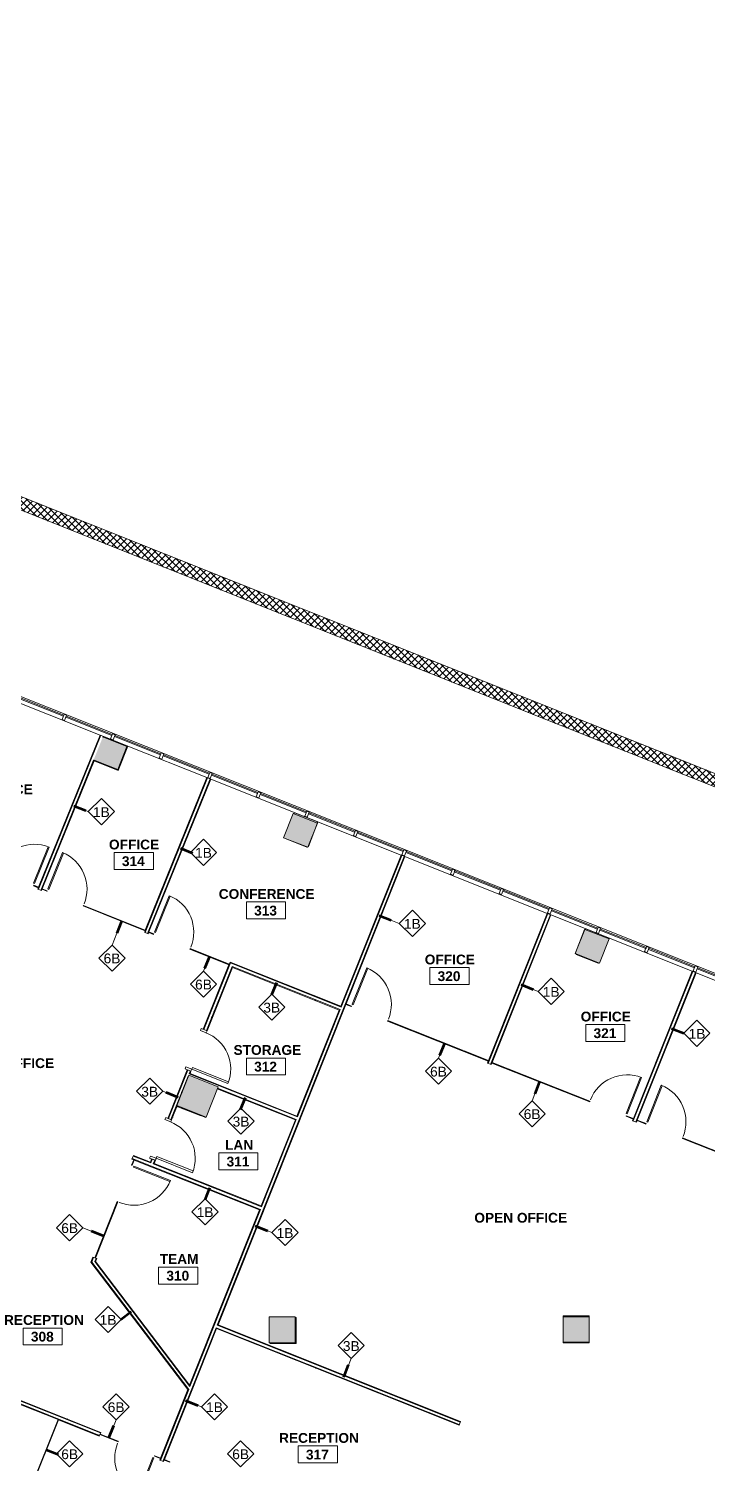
# Model space of a CAD drawing. Header units: inches. Extents: x -13 to 4331, y -638 to 2885.
# Drawn here: x 2963 to 3586, y 1564 to 2881 of the extents above; entities that cross this region are included whole.
import ezdxf

# ---------------------------------------------------------------- set-up
doc = ezdxf.new("R2010")
doc.units = ezdxf.units.IN
doc.header["$MEASUREMENT"] = 0
for name, color, linetype, lineweight in [('A-AREA-IDEN', 2, 'Continuous', 9), ('A-COLS', 52, 'Continuous', 13), ('A-DOOR', 31, 'Continuous', 13), ('A-DOOR-FRAM', 31, 'Continuous', 20), ('A-GLAZ-CURT', 52, 'Continuous', 9), ('A-GLAZ-CWMG', 51, 'Continuous', 9), ('A-WALL', 113, 'Continuous', 9), ('A-WALL-IDEN', 211, 'Continuous', 9), ('A-WALL-PATT', 111, 'Continuous', 13), ('A-WALL-PRHT', 7, 'Continuous', 9), ('Chevy Chase Pavilion_3rd Floor Base_dwg', 8, 'Continuous', 9), ('I-WALL', 2, 'Continuous', 13), ('NIC', 7, 'Continuous', 9), ('S-COLS', 52, 'Continuous', 13)]:
    doc.layers.add(name, color=color, linetype=linetype, lineweight=lineweight)
doc.styles.add('Swis721 Lt BT', font='swissl.ttf', dxfattribs={"height": 9})
doc.styles.add('Swis721 Lt BT_B', font='', dxfattribs={"height": 9})
doc.styles.get('Swis721 Lt BT_B').set_extended_font_data('Swis721 Lt BT', bold=True)
pattern_1 = [(0, (0, 0), (30.72, 7.68), [1.267, -21.773, 1.267, -21.773, -122.88]), (0, (0, 0), (30.72, 7.68), [-46.08, 1.267, -44.813, 1.267, -21.773, -53.76]), (0, (0, 0), (30.72, 7.68), [-115.2, 1.267, -14.093, 1.267, -37.133]), (120, (11.52, 3.84), (-22.011075, 22.7643), [1.267, -21.773, 1.267, -21.773, -122.88]), (120, (11.52, 3.84), (-22.011075, 22.7643), [-46.08, 1.267, -44.813, 1.267, -21.773, -53.76]), (120, (11.52, 3.84), (-22.011075, 22.7643), [-115.2, 1.267, -14.093, 1.267, -37.133]), (240, (15.36, 19.2), (-8.708925, -30.4443), [1.267, -21.773, 1.267, -21.773, -122.88]), (240, (15.36, 19.2), (-8.708925, -30.4443), [-46.08, 1.267, -44.813, 1.267, -21.773, -53.76]), (240, (15.36, 19.2), (-8.708925, -30.4443), [-115.2, 1.267, -14.093, 1.267, -37.133])]

# ---------------------------------------------------------------- blocks, each defined once
blk = doc.blocks.new('System Panel - Glazed-5082656-FIRST FLOOR CONSTRUCTION')
at = {"layer": 'A-GLAZ-CURT', "lineweight": 13}
for p, q in [((22.75, 1.75), (-22.75, 1.75)), ((-22.75, 1.75), (-22.75, 0.75)), ((-22.75, 0.75), (22.75, 0.75)), ((22.75, 0.75), (22.75, 1.75))]:
    blk.add_line(p, q, dxfattribs=at)
blk = doc.blocks.new('Rectangular Mullion - 2_5_ x 5_ rectangular-5082659-FIRST FLOOR CONSTRUCTION')
at = {"layer": 'A-GLAZ-CWMG', "lineweight": 20}
for p, q in [((-1.25, 2.5), (1.25, 2.5)), ((-1.25, -2.5), (-1.25, 2.5)), ((1.25, 2.5), (1.25, -2.5)), ((1.25, -2.5), (-1.25, -2.5))]:
    blk.add_line(p, q, dxfattribs=at)
blk = doc.blocks.new('Concrete-Rectangular-Column - 30 x 29-5082803-FIRST FLOOR CONSTRUCTION')
at = {"layer": 'S-COLS', "lineweight": 9}
blk.add_hatch(color=7, dxfattribs=at).paths.add_polyline_path([(-15, -14.5), (15, -14.5), (15, 14.5), (-15, 14.5), (-15, -10.6)], flags=0)
at = {"layer": 'S-COLS', "color": 8, "lineweight": 20}
for p, q in [((15, 14.5), (-15, 14.5)), ((-15, 14.5), (-15, -14.5)), ((15, -14.5), (15, 14.5)), ((-15, -14.5), (15, -14.5))]:
    blk.add_line(p, q, dxfattribs=at)
blk = doc.blocks.new('Concrete-Rectangular-Column - 24x24-5082804-FIRST FLOOR CONSTRUCTION')
at = {"layer": 'S-COLS', "lineweight": 9}
blk.add_hatch(color=7, dxfattribs=at).paths.add_polyline_path([(2.4, -12), (12, -12), (12, 12), (-12, 12), (-12, -12)], flags=0)
at = {"layer": 'S-COLS', "color": 8, "lineweight": 20}
for p, q in [((12, 12), (-12, 12)), ((-12, 12), (-12, -12)), ((12, -12), (12, 12)), ((-12, -12), (12, -12))]:
    blk.add_line(p, q, dxfattribs=at)
blk = doc.blocks.new('Single Glass Door - 36_ x 84_-5232975-FIRST FLOOR CONSTRUCTION')
at = {"layer": 'A-DOOR', "lineweight": 20}
for p, q in [((17, -2), (18, -2)), ((17, -38), (17, -2)), ((18, -2), (18, -38)), ((18, -38), (17, -38))]:
    blk.add_line(p, q, dxfattribs=at)
at = {"layer": 'A-DOOR', "lineweight": 9}
blk.add_arc((18, -2), 36, 179.5, 270, dxfattribs=at)
blk = doc.blocks.new('Rectangular Column - 24_ x 24_-4233124-FIRST FLOOR CONSTRUCTION')
at = {"layer": 'A-COLS', "lineweight": 9}
blk.add_hatch(color=7, dxfattribs=at).paths.add_polyline_path([(-12, 11.9), (11.3, 11.9), (11.3, -12), (12, -12), (12, 12), (-12, 12)], flags=0)
at = {"layer": 'A-COLS', "color": 8, "lineweight": 20}
for p, q in [((12, 12), (-12, 12)), ((-12, 12), (-12, -12)), ((12, -12), (12, 12)), ((-12, -12), (12, -12))]:
    blk.add_line(p, q, dxfattribs=at)
blk = doc.blocks.new('Single Glass Door - 36_ x 84_-5226794-FIRST FLOOR CONSTRUCTION')
at = {"layer": 'A-DOOR', "lineweight": 20}
for p, q in [((17, 38), (17, 2)), ((18, 38), (17, 38)), ((18, 2), (18, 38)), ((17, 2), (18, 2))]:
    blk.add_line(p, q, dxfattribs=at)
at = {"layer": 'A-DOOR', "lineweight": 9}
blk.add_arc((18, 2), 36, 90, 180.5, dxfattribs=at)
blk = doc.blocks.new('Single Glass Door - 36_ x 96_-5545073-FIRST FLOOR CONSTRUCTION')
at = {"layer": 'A-DOOR', "lineweight": 20}
for p, q in [((17, 38), (17, 2)), ((18, 38), (17, 38)), ((18, 2), (18, 38)), ((17, 2), (18, 2))]:
    blk.add_line(p, q, dxfattribs=at)
at = {"layer": 'A-DOOR', "lineweight": 9}
blk.add_arc((18, 2), 36, 90, 180.5, dxfattribs=at)
blk = doc.blocks.new('Single Glass Door - 36_ x 96_-5545043-FIRST FLOOR CONSTRUCTION')
at = {"layer": 'A-DOOR', "lineweight": 20}
for p, q in [((17, -2), (18, -2)), ((17, -38), (17, -2)), ((18, -2), (18, -38)), ((18, -38), (17, -38))]:
    blk.add_line(p, q, dxfattribs=at)
at = {"layer": 'A-DOOR', "lineweight": 9}
blk.add_arc((18, -2), 36, 179.5, 270, dxfattribs=at)
blk = doc.blocks.new('Single Flush - OTJ_SOLIDFLUSH_ALUM-5659429-FIRST FLOOR CONSTRUCTION')
at = {"layer": 'A-DOOR', "lineweight": 20}
for p, q in [((16.15625, 37.6875), (16.15625, 1.875)), ((17.90625, 37.6875), (16.15625, 37.6875)), ((17.90625, 1.875), (17.90625, 37.6875)), ((16.15625, 1.875), (17.90625, 1.875))]:
    blk.add_line(p, q, dxfattribs=at)
at = {"layer": 'A-DOOR', "lineweight": 9}
blk.add_arc((17.90625, 1.875), 35.8125, 90, 180.5, dxfattribs=at)
at = {"layer": 'A-DOOR-FRAM'}
for p, q in [((-20, -3.875), (-20, 1.875)), ((-20, 1.875), (-18, 1.875)), ((-18, -3.875), (-18, 1.875)), ((18.000004, -3.875), (18.000004, 1.875)), ((18.000004, 1.875), (20.000004, 1.875)), ((20.000004, -3.875), (20.000004, 1.875)), ((-20, -3.875), (-18, -3.875)), ((18.000004, -3.875), (20.000004, -3.875))]:
    blk.add_line(p, q, dxfattribs=at)
blk = doc.blocks.new('Chevy Chase Pavilion_3rd Floor Base_dwg-5020009-FIRST FLOOR CONSTRUCTION')
at = {"layer": 'A-WALL-PATT', "lineweight": 9}
h = blk.add_hatch(color=7, dxfattribs=at)
h.paths.add_polyline_path([(3218.4, 2129.6), (3218.5, 2129.7), (3197.9, 2137.9), (3197.9, 2137.7), (3217, 2130.2)], flags=0)
h.paths.add_polyline_path([(3219.5, 2130.1), (3219.7, 2130.2), (3228.2, 2151.8), (3227.7, 2153.1), (3207.2, 2161.2), (3205.9, 2160.6), (3205.9, 2160.5), (3228.1, 2151.7), (3219.6, 2130.2)], flags=0)
h = blk.add_hatch(color=7, dxfattribs=at)
h.paths.add_polyline_path([(3485.9, 2023), (3486.3, 2023.2), (3465.3, 2031.5), (3465.5, 2031.1), (3484.5, 2023.5)], flags=0)
h.paths.add_polyline_path([(3495.7, 2045.3), (3495.2, 2046.4), (3474.7, 2054.5), (3473.6, 2054), (3492.8, 2046.4)], flags=0)
for points in [[(3120.2, 1883), (3120.8, 1883.3), (3103.3, 1890.2), (3103.4, 1890.5), (3099.3, 1892.1), (3099.7, 1891.1), (3120, 1883)], [(3454.6, 1674.2), (3476.6, 1674.2), (3476.6, 1674.3), (3454.6, 1674.3)]]:
    blk.add_hatch(color=7, dxfattribs=at).paths.add_polyline_path(points, flags=0)
at = {"layer": 'A-WALL-PRHT'}
h = blk.add_hatch(dxfattribs=at)
h.set_pattern_fill('FP_1', color=256, style=0, pattern_type=2)
h.set_pattern_definition([(45, (1809.372, -637.787), (-3.1819805, 3.1819805), []), (135, (1809.372, -637.787), (-3.1819805, -3.1819805), [])])
h.paths.add_polyline_path([(4259.5, -637.8), (4259.5, -637.8), (4259.5, 1931.2), (4259.6, 1931.3), (1910.5, 2868.6), (1809.4, 2615.1), (1820.1, 2610.8), (1916.9, 2853.6), (4248.1, 1923.5), (4248.1, -626.2), (4079.1, -626.2), (4079.1, -637.8), (4248.1, -637.8)], flags=0)
h.paths.add_polyline_path([(4259.6, -637.8), (4259.6, -637.6), (4259.5, -637.8)], flags=0)
h.paths.add_polyline_path([(4259.6, 1931.2), (4259.6, 1931.3), (4259.6, 1931.3), (4259.6, 1931.2)], flags=0)
at = {"layer": 'A-WALL', "color": 7}
for p, q in [((2822.3, 2321.1), (3771.8, 1942.5)), ((3028.4, 2232.5), (2907.2, 2280.8)), ((3047.5, 2224.9), (3031.9, 2231.1)), ((3126.5, 2193.4), (3053.8, 2222.4)), ((3304.8, 2122.3), (3130, 2192)), ((3439.1, 2068.7), (3308.3, 2120.9)), ((3572.2, 2015.6), (3442.5, 2067.4)), ((3769.6, 1936.9), (3575.7, 2014.2))]:
    blk.add_line(p, q, dxfattribs=at)
at = {"layer": 'A-WALL-PRHT', "flags": 128}
for points in [[(4079.1, -637.8), (4259.6, -637.8), (4259.6, 1931.3), (1910.5, 2868.6), (1809.4, 2615.1)], [(1820.1, 2610.8), (1916.9, 2853.6), (4248.1, 1923.5), (4248.1, -626.2), (4079.1, -626.2)]]:
    blk.add_lwpolyline(points, dxfattribs=at)
at = {"layer": 'NIC', "flags": 128}
blk.add_lwpolyline([(408.3, -637.8), (-13.4, -15.7), (1142, 2881.3), (1809.4, 2615.1), (1910.5, 2868.6), (4259.6, 1931.3), (4259.6, -637.8)], close=True, dxfattribs=at)
at = {"layer": 'S-COLS', "color": 7, "lineweight": 9}
blk.add_line((3464.9, 2032.4), (3464.9, 2032.3), dxfattribs=at)
at = {"layer": 'S-COLS', "color": 7, "lineweight": 9, "flags": 128}
for points in [[(3219.5, 2130.1), (3219.7, 2130.2), (3228.2, 2151.8), (3227.7, 2153.1), (3207.2, 2161.2), (3205.9, 2160.6), (3205.9, 2160.5)], [(3197.9, 2137.9), (3197.9, 2137.7), (3218.4, 2129.6), (3218.5, 2129.7)], [(3473.5, 2054), (3473.4, 2053.9), (3464.9, 2032.4)], [(3495.7, 2045.3), (3495.2, 2046.4), (3474.7, 2054.5), (3473.6, 2054)], [(3465.3, 2031.5), (3465.5, 2031.1), (3485.9, 2023), (3486.3, 2023.2)], [(3099.3, 1892.1), (3099.7, 1891.1), (3120.2, 1883), (3120.8, 1883.3)], [(3454.6, 1674.3), (3454.6, 1674.2), (3476.6, 1674.2), (3476.7, 1674.3)]]:
    blk.add_lwpolyline(points, dxfattribs=at)
blk = doc.blocks.new('Wall Tag - 1_4_-62626-FIRST FLOOR CONSTRUCTION')
at = {"layer": 'A-WALL-IDEN'}
for p, q in [((-0.125, 0), (0, 0.125)), ((-0.125, 0), (0, -0.125)), ((0, 0.125), (0.125, 0)), ((0, -0.125), (0.125, 0))]:
    blk.add_line(p, q, dxfattribs=at)
blk = doc.blocks.new('Room Tag - Room Name and Number-3379422-FIRST FLOOR CONSTRUCTION')
at = {"layer": 'A-AREA-IDEN'}
for p, q in [((-0.188, -0.164), (-0.188, -0.002)), ((-0.188, -0.002), (0.187, -0.002)), ((0.187, -0.002), (-0.188, -0.002)), ((-0.188, -0.002), (-0.188, -0.164)), ((0.187, -0.002), (0.187, -0.164)), ((0.187, -0.164), (0.187, -0.002)), ((0.187, -0.164), (-0.188, -0.164)), ((-0.188, -0.164), (0.187, -0.164))]:
    blk.add_line(p, q, dxfattribs=at)

msp = doc.modelspace()

# ---------------------------------------------------------------- hatches: boundary and pattern name
at = {"layer": 'A-COLS'}
for points in [[(3125.6, 1881.3), (3125.7, 1881.6), (3103.4, 1890.5), (3103.3, 1890.2), (3125, 1881.6)], [(3184.5, 1673.7), (3208.5, 1673.7), (3208.5, 1697.7), (3207.6, 1697.7), (3207.6, 1674.3), (3184.5, 1674.3)]]:
    msp.add_hatch(color=250, dxfattribs=at).paths.add_polyline_path(points, flags=0)
at = {"layer": 'A-WALL'}
msp.add_hatch(color=250, dxfattribs=at).paths.add_polyline_path([(3044.6, 2200.9), (3053, 2222), (3031, 2230.7), (3022.5, 2209.6), (3041.6, 2202.1)], flags=0)
at = {"layer": 'A-WALL-PATT', "lineweight": 9}
h = msp.add_hatch(dxfattribs=at)
h.set_pattern_fill('FP_13', color=256, style=0, pattern_type=2)
h.set_pattern_definition(pattern_1)
h.paths.add_polyline_path([(2971.8, 2090.9), (2972.3, 2092.1), (2971.7, 2092.3), (2971.2, 2091.1), (2971.7, 2090.9)], flags=0)
h.paths.add_polyline_path([(2972.5, 2092.5), (3029, 2232.3), (3028.4, 2232.5), (2971.9, 2092.8)], flags=0)
h = msp.add_hatch(dxfattribs=at)
h.set_pattern_fill('FP_13', color=256, style=0, pattern_type=2)
h.set_pattern_definition(pattern_1)
h.paths.add_polyline_path([(2974.7, 2089.7), (2975.2, 2090.9), (2974.6, 2091.1), (2974.1, 2089.9), (2974.6, 2089.7)], flags=0)
h.paths.add_polyline_path([(2975.4, 2091.4), (3023.1, 2209.4), (3022.5, 2209.6), (2974.8, 2091.6)], flags=0)
h.paths.add_polyline_path([(3031.6, 2230.5), (3031.8, 2231.1), (3031.3, 2231.4), (3031, 2230.7), (3031.3, 2230.6)], flags=0)
at = {"layer": 'A-WALL-PATT'}
msp.add_hatch(color=250, dxfattribs=at).paths.add_polyline_path([(3045, 2200.1), (3053.8, 2222.4), (3031.8, 2231.1), (3031.6, 2230.5), (3053, 2222), (3044.6, 2200.9), (3023.1, 2209.4), (3022.9, 2208.8), (3044.6, 2200.2)], flags=0)
at = {"layer": 'A-WALL-PATT', "lineweight": 9}
h = msp.add_hatch(dxfattribs=at)
h.set_pattern_fill('FP_13', color=256, style=0, pattern_type=2)
h.set_pattern_definition(pattern_1)
h.paths.add_polyline_path([(3069.8, 2051.3), (3070.2, 2052.5), (3069.7, 2052.7), (3069.2, 2051.5)], flags=0)
h.paths.add_polyline_path([(3070.4, 2053), (3127.1, 2193.2), (3126.5, 2193.4), (3069.9, 2053.2)], flags=0)
h = msp.add_hatch(dxfattribs=at)
h.set_pattern_fill('FP_13', color=256, style=0, pattern_type=2)
h.set_pattern_definition(pattern_1)
h.paths.add_polyline_path([(3072.7, 2050.1), (3073.1, 2051.3), (3072.6, 2051.6), (3072.1, 2050.4), (3072.6, 2050.2)], flags=0)
h.paths.add_polyline_path([(3073.3, 2051.8), (3130, 2192), (3129.4, 2192.2), (3072.8, 2052)], flags=0)
h = msp.add_hatch(dxfattribs=at)
h.set_pattern_fill('FP_13', color=256, style=0, pattern_type=2)
h.set_pattern_definition(pattern_1)
h.paths.add_polyline_path([(3083.8, 1566.3), (3084.4, 1567.8), (3083.8, 1568.1), (3083.2, 1566.5), (3083.6, 1566.4)], flags=0)
h.paths.add_polyline_path([(3084.6, 1568.3), (3109.8, 1631.6), (3109.4, 1632.2), (3084, 1568.5)], flags=0)
h.paths.add_polyline_path([(3110.9, 1634.3), (3175.7, 1796.9), (3175.2, 1797.2), (3110.4, 1634.9), (3110.7, 1634.5)], flags=0)
h.paths.add_polyline_path([(3176.7, 1799.2), (3208.6, 1879.5), (3208.1, 1879.7), (3176.1, 1799.5), (3176.3, 1799.4)], flags=0)
h.paths.add_polyline_path([(3209.6, 1881.8), (3248.9, 1980.4), (3248.3, 1980.6), (3209, 1882), (3209.2, 1881.9)], flags=0)
h.paths.add_polyline_path([(3249.8, 1982.7), (3305.4, 2122), (3304.8, 2122.3), (3249.2, 1982.9), (3249.5, 1982.8)], flags=0)
h = msp.add_hatch(dxfattribs=at)
h.set_pattern_fill('FP_13', color=256, style=0, pattern_type=2)
h.set_pattern_definition(pattern_1)
h.paths.add_polyline_path([(3086.7, 1565.2), (3087.3, 1566.7), (3086.7, 1566.9), (3086.1, 1565.4)], flags=0)
h.paths.add_polyline_path([(3087.5, 1567.1), (3135.7, 1688), (3135.1, 1688.2), (3086.9, 1567.4)], flags=0)
h.paths.add_polyline_path([(3136.6, 1690.3), (3254.2, 1985.1), (3253.6, 1985.4), (3136, 1690.6), (3136.1, 1690.5)], flags=0)
h.paths.add_polyline_path([(3254.3, 1985.6), (3308.3, 2120.9), (3307.7, 2121.1), (3253.8, 1985.8), (3254.2, 1985.7)], flags=0)
h = msp.add_hatch(dxfattribs=at)
h.set_pattern_fill('FP_13', color=256, style=0, pattern_type=2)
h.set_pattern_definition(pattern_1)
h.paths.add_polyline_path([(3384.8, 1931), (3385.5, 1932.8), (3384.9, 1933), (3384.2, 1931.3)], flags=0)
h.paths.add_polyline_path([(3385.7, 1933.2), (3439.6, 2068.5), (3439.1, 2068.7), (3385.1, 1933.5)], flags=0)
h = msp.add_hatch(dxfattribs=at)
h.set_pattern_fill('FP_13', color=256, style=0, pattern_type=2)
h.set_pattern_definition(pattern_1)
h.paths.add_polyline_path([(3387.7, 1929.9), (3388.3, 1931.3), (3387.7, 1931.5), (3387.1, 1930.1), (3387.7, 1929.9)], flags=0)
h.paths.add_polyline_path([(3388.5, 1931.8), (3442.5, 2067.4), (3442, 2067.6), (3387.9, 1932)], flags=0)
h = msp.add_hatch(dxfattribs=at)
h.set_pattern_fill('FP_13', color=256, style=0, pattern_type=2)
h.set_pattern_definition(pattern_1)
h.paths.add_polyline_path([(3075.2, 1840.1), (3076.3, 1843.1), (3075.8, 1843.4), (3074.6, 1840.4), (3074.9, 1840.2)], flags=0)
h.paths.add_polyline_path([(3091.2, 1880.3), (3108.9, 1924.9), (3108.4, 1925.1), (3090.6, 1880.5)], flags=0)
h.paths.add_polyline_path([(3123.8, 1962), (3147.4, 2021.3), (3146.8, 2021.6), (3123.2, 1962.3)], flags=0)
h.paths.add_polyline_path([(3147.6, 2021.8), (3148.2, 2023.2), (3147.6, 2023.5), (3147, 2022), (3147.4, 2021.9)], flags=0)
h = msp.add_hatch(dxfattribs=at)
h.set_pattern_fill('FP_13', color=256, style=0, pattern_type=2)
h.set_pattern_definition(pattern_1)
h.paths.add_polyline_path([(3078.1, 1839), (3079.2, 1842), (3078.7, 1842.2), (3077.5, 1839.2)], flags=0)
h.paths.add_polyline_path([(3094.1, 1879.1), (3099.2, 1892.1), (3098.7, 1892.3), (3109.4, 1919), (3109.3, 1919.1), (3093.5, 1879.4)], flags=0)
h.paths.add_polyline_path([(3110.8, 1921.2), (3111.8, 1923.7), (3111.3, 1923.9), (3110.2, 1921.4)], flags=0)
h.paths.add_polyline_path([(3126.7, 1960.9), (3149.9, 2019.2), (3149.3, 2019.4), (3126.1, 1961.1)], flags=0)
h = msp.add_hatch(dxfattribs=at)
h.set_pattern_fill('FP_13', color=256, style=0, pattern_type=2)
h.set_pattern_definition(pattern_1)
h.paths.add_polyline_path([(3249.2, 1982.9), (3249.5, 1983.5), (3147.8, 2024), (3147.6, 2023.5), (3247.8, 1983.5)], flags=0)
h = msp.add_hatch(dxfattribs=at)
h.set_pattern_fill('FP_13', color=256, style=0, pattern_type=2)
h.set_pattern_definition(pattern_1)
h.paths.add_polyline_path([(3248.1, 1980), (3248.3, 1980.6), (3149.6, 2020), (3149.3, 2019.4), (3247.2, 1980.4)], flags=0)
h = msp.add_hatch(dxfattribs=at)
h.set_pattern_fill('FP_13', color=256, style=0, pattern_type=2)
h.set_pattern_definition(pattern_1)
h.paths.add_polyline_path([(3518.1, 1878.1), (3518.7, 1879.6), (3518.1, 1879.9), (3517.5, 1878.3)], flags=0)
h.paths.add_polyline_path([(3518.9, 1880.1), (3572.8, 2015.4), (3572.2, 2015.6), (3518.3, 1880.3)], flags=0)
h = msp.add_hatch(dxfattribs=at)
h.set_pattern_fill('FP_13', color=256, style=0, pattern_type=2)
h.set_pattern_definition(pattern_1)
h.paths.add_polyline_path([(3521, 1877), (3521.6, 1878.5), (3521, 1878.7), (3520.4, 1877.2)], flags=0)
h.paths.add_polyline_path([(3521.8, 1878.9), (3575.7, 2014.2), (3575.1, 2014.5), (3521.2, 1879.2)], flags=0)
h = msp.add_hatch(dxfattribs=at)
h.set_pattern_fill('FP_13', color=256, style=0, pattern_type=2)
h.set_pattern_definition(pattern_1)
h.paths.add_polyline_path([(3209, 1882), (3209.2, 1882.6), (3111.1, 1921.7), (3110.8, 1921.2), (3208.6, 1882.1)], flags=0)
h = msp.add_hatch(dxfattribs=at)
h.set_pattern_fill('FP_13', color=256, style=0, pattern_type=2)
h.set_pattern_definition(pattern_1)
h.paths.add_polyline_path([(3176.1, 1799.5), (3176.3, 1800.1), (3077.5, 1839.2), (3077.2, 1838.6), (3175.7, 1799.6)], flags=0)
h.paths.add_polyline_path([(3074.9, 1839.6), (3075.2, 1840.1), (3059.1, 1846.5), (3058.8, 1845.9), (3066.8, 1842.8)], flags=0)
h = msp.add_hatch(dxfattribs=at)
h.set_pattern_fill('FP_13', color=256, style=0, pattern_type=2)
h.set_pattern_definition(pattern_1)
h.paths.add_polyline_path([(3174.9, 1796.6), (3175.2, 1797.2), (3060, 1842.8), (3059.8, 1842.2), (3174, 1796.9)], flags=0)
h.paths.add_polyline_path([(3059.3, 1842.4), (3059.5, 1843), (3057.9, 1843.6), (3057.7, 1843), (3058.8, 1842.6)], flags=0)
h = msp.add_hatch(dxfattribs=at)
h.set_pattern_fill('FP_13', color=256, style=0, pattern_type=2)
h.set_pattern_definition(pattern_1)
h.paths.add_polyline_path([(3109.1, 1631.5), (3109.4, 1632.2), (3020.3, 1749.1), (3020.1, 1748.4), (3106, 1635.6)], flags=0)
h = msp.add_hatch(dxfattribs=at)
h.set_pattern_fill('FP_13', color=256, style=0, pattern_type=2)
h.set_pattern_definition(pattern_1)
h.paths.add_polyline_path([(3110.4, 1634.9), (3110.7, 1635.6), (3023.9, 1749.5), (3023.6, 1748.9), (3109.9, 1635.6)], flags=0)
h = msp.add_hatch(dxfattribs=at)
h.set_pattern_fill('FP_13', color=256, style=0, pattern_type=2)
h.set_pattern_definition(pattern_1)
h.paths.add_polyline_path([(3027.7, 1588.7), (3028, 1589.2), (2990.5, 1604.2), (2990.3, 1603.6), (3020.5, 1591.6)], flags=0)
h.paths.add_polyline_path([(2989.8, 1603.8), (2990, 1604.4), (2809.2, 1676.5), (2809, 1675.9), (2988.4, 1604.4)], flags=0)
h.paths.add_polyline_path([(2806.7, 1676.8), (2806.9, 1677.4), (2695, 1722), (2694.7, 1721.5), (2806.1, 1677.1)], flags=0)
h = msp.add_hatch(dxfattribs=at)
h.set_pattern_fill('FP_13', color=256, style=0, pattern_type=2)
h.set_pattern_definition(pattern_1)
h.paths.add_polyline_path([(3028.9, 1591.6), (3029.1, 1592.1), (2878.8, 1652.1), (2878.6, 1651.5), (2998.3, 1603.8)], flags=0)
h.paths.add_polyline_path([(2876.3, 1652.4), (2876.5, 1653), (2866.9, 1656.8), (2866.3, 1656.4), (2867.7, 1655.8)], flags=0)
h.paths.add_polyline_path([(2865.6, 1656.7), (2865, 1657.6), (2848.9, 1664), (2848.7, 1663.4), (2854.8, 1661)], flags=0)
h.paths.add_polyline_path([(2846.4, 1664.4), (2846.6, 1664.9), (2767, 1696.7), (2766.7, 1696.1), (2846, 1664.5)], flags=0)
h.paths.add_polyline_path([(2764.4, 1697), (2764.6, 1697.6), (2726.3, 1712.9), (2726.1, 1712.3), (2740.4, 1706.6)], flags=0)
h.paths.add_polyline_path([(2723.8, 1713.2), (2724, 1713.8), (2696.1, 1724.9), (2695.9, 1724.4), (2707.5, 1719.7)], flags=0)
h = msp.add_hatch(dxfattribs=at)
h.set_pattern_fill('FP_13', color=256, style=0, pattern_type=2)
h.set_pattern_definition(pattern_1)
h.paths.add_polyline_path([(3358.1, 1598.7), (3358.3, 1599.2), (3135.7, 1688), (3135.4, 1687.4), (3350.8, 1601.6)], flags=0)
h = msp.add_hatch(dxfattribs=at)
h.set_pattern_fill('FP_13', color=256, style=0, pattern_type=2)
h.set_pattern_definition(pattern_1)
h.paths.add_polyline_path([(3359.2, 1601.6), (3359.4, 1602.1), (3136.8, 1690.9), (3136.6, 1690.3), (3312.4, 1620.2)], flags=0)

# ---------------------------------------------------------------- linework, layer by layer
at = {"layer": 'A-COLS', "color": 8, "lineweight": 20}
for p, q in [((3103.4, 1890.5), (3103.3, 1890.2)), ((3103.3, 1890.2), (3125.6, 1881.3)), ((3125.6, 1881.3), (3125.7, 1881.6)), ((3208.5, 1697.7), (3207.6, 1697.7)), ((3208.5, 1673.7), (3208.5, 1697.7)), ((3184.5, 1674.3), (3184.5, 1673.7)), ((3184.5, 1673.7), (3208.5, 1673.7))]:
    msp.add_line(p, q, dxfattribs=at)
at = {"layer": 'A-WALL', "lineweight": 13}
for p, q in [((2971.8, 2090.9), (3029, 2232.3)), ((3031, 2230.7), (3031.3, 2231.4)), ((2974.1, 2089.9), (3022.5, 2209.6)), ((3069.8, 2051.3), (3127.1, 2193.2)), ((3072.1, 2050.4), (3129.4, 2192.2)), ((3249.8, 1982.7), (3305.4, 2122)), ((3136, 1690.6), (3307.7, 2121.1)), ((2972.3, 2092.1), (2971.7, 2092.3)), ((2972.5, 2092.5), (2971.9, 2092.8)), ((2975.2, 2090.9), (2974.6, 2091.1)), ((2975.4, 2091.4), (2974.8, 2091.6)), ((3384.8, 1931), (3439.6, 2068.5)), ((3387.1, 1930.1), (3442, 2067.6)), ((3070.2, 2052.5), (3069.7, 2052.7)), ((3070.4, 2053), (3069.9, 2053.2)), ((3073.1, 2051.3), (3072.6, 2051.6)), ((3073.3, 2051.8), (3072.8, 2052)), ((3148.2, 2023.2), (3123.8, 1962)), ((3149.6, 2020), (3126.1, 1961.1)), ((3146.8, 2021.6), (3147.4, 2021.3)), ((3147, 2022), (3147.6, 2021.8)), ((3249.8, 1982.7), (3148.2, 2023.2)), ((3248.9, 1980.4), (3149.6, 2020)), ((3518.1, 1878.1), (3572.8, 2015.4)), ((3520.4, 1877.2), (3575.1, 2014.5)), ((3209.6, 1881.8), (3248.9, 1980.4)), ((3254.2, 1985.1), (3253.6, 1985.4)), ((3254.3, 1985.6), (3253.8, 1985.8)), ((3108.9, 1924.9), (3091.2, 1880.3)), ((3111.3, 1923.9), (3110.2, 1921.4)), ((3385.5, 1932.8), (3384.9, 1933)), ((3385.7, 1933.2), (3385.1, 1933.5)), ((3388.3, 1931.3), (3387.7, 1931.5)), ((3388.5, 1931.8), (3387.9, 1932)), ((3109.3, 1919.1), (3093.5, 1879.4)), ((3109.3, 1919.1), (3109.4, 1919)), ((3209.6, 1881.8), (3110.2, 1921.4)), ((3208.6, 1879.5), (3136.3, 1908.3)), ((3176.7, 1799.2), (3208.6, 1879.5)), ((3518.7, 1879.6), (3518.1, 1879.9)), ((3518.9, 1880.1), (3518.3, 1880.3)), ((3521.6, 1878.5), (3521, 1878.7)), ((3521.8, 1878.9), (3521.2, 1879.2)), ((3074.9, 1839.6), (3058.8, 1845.9)), ((3175.7, 1796.9), (3057.9, 1843.6)), ((3059.5, 1843), (3059.3, 1842.4)), ((3060, 1842.8), (3059.8, 1842.2)), ((3076.3, 1843.1), (3074.9, 1839.6)), ((3078.7, 1842.2), (3077.2, 1838.6)), ((3176.7, 1799.2), (3077.2, 1838.6)), ((3110.9, 1634.3), (3175.7, 1796.9)), ((3020.8, 1748.5), (3022.5, 1752.9)), ((3023.6, 1752.4), (3024.1, 1752.2)), ((3020.8, 1748.5), (3109.8, 1631.6)), ((3024.8, 1751.9), (3023.6, 1748.9)), ((3023.6, 1748.9), (3110.9, 1634.3)), ((3086.1, 1565.4), (3135.1, 1688.2)), ((3358.3, 1599.2), (3135.1, 1688.2)), ((3359.2, 1601.6), (3136, 1690.6)), ((3028, 1589.2), (2809.2, 1676.5)), ((3028.9, 1591.6), (2878.6, 1651.5)), ((3083.8, 1566.3), (3109.8, 1631.6)), ((2990, 1604.4), (2989.8, 1603.8)), ((2990.5, 1604.2), (2990.3, 1603.6)), ((3028.3, 1590.2), (3028.5, 1590.6)), ((3028.5, 1590.6), (3028.3, 1590.2)), ((3084.4, 1567.8), (3083.8, 1568.1)), ((3084.6, 1568.3), (3084, 1568.5)), ((3087.3, 1566.7), (3086.7, 1566.9)), ((3087.5, 1567.1), (3086.9, 1567.4))]:
    msp.add_line(p, q, dxfattribs=at)
at = {"layer": 'A-WALL', "color": 55, "lineweight": 13}
for p, q in [((3031.6, 2230.5), (3031, 2230.7)), ((3053, 2222), (3031.6, 2230.5)), ((3044.6, 2200.9), (3053, 2222)), ((3022.5, 2209.6), (3023.1, 2209.4)), ((3023.1, 2209.4), (3044.6, 2200.9))]:
    msp.add_line(p, q, dxfattribs=at)
at = {"layer": 'A-WALL', "color": 8, "lineweight": 20}
for p, q in [((3053.8, 2222.4), (3031.8, 2231.1)), ((3045, 2200.1), (3053.8, 2222.4)), ((3022.9, 2208.8), (3045, 2200.1))]:
    msp.add_line(p, q, dxfattribs=at)
at = {"layer": 'A-WALL-IDEN', "lineweight": 90}
for p, q in [((3004.2, 2167.6), (3015.3, 2163.1)), ((3102.3, 2128.5), (3113.4, 2124)), ((3048.2, 2061.7), (3043.7, 2050.5)), ((3284.8, 2066.9), (3295.9, 2062.5)), ((3128.8, 2029.1), (3124.3, 2018)), ((3190.3, 2005.1), (3185.8, 1994)), ((3415, 2003.4), (3426.2, 1998.9)), ((3553.3, 1963.1), (3564.5, 1958.6)), ((3344.6, 1949.3), (3340.2, 1938.2)), ((3432.1, 1914.2), (3427.7, 1903.1)), ((3100.2, 1899.7), (3089.1, 1904.1)), ((3161.7, 1899.5), (3157.2, 1888.4)), ((3128.9, 1816.8), (3124.5, 1805.7)), ((3171, 1781.7), (3182.2, 1777.3)), ((3031.8, 1772.4), (3020.7, 1776.9)), ((3057.1, 1702.9), (3047.5, 1695.6)), ((3252.3, 1642.9), (3256.7, 1654)), ((3107, 1621.3), (3118.2, 1616.9)), ((3036.6, 1587.1), (3041, 1598.3)), ((2979.1, 1576.2), (2990.2, 1571.7))]:
    msp.add_line(p, q, dxfattribs=at)
at = {"layer": 'A-WALL-IDEN'}
for p, q in [((3004.2, 2167.6), (3017.6, 2162.2)), ((3102.3, 2128.5), (3111.4, 2124.8)), ((3048.2, 2061.7), (3039.4, 2039.7)), ((3284.8, 2066.9), (3303.2, 2059.6)), ((3128.8, 2029.1), (3123.4, 2015.7)), ((3190.3, 2005.1), (3186.1, 1994.6)), ((3415, 2003.4), (3430.7, 1997.1)), ((3553.3, 1963.1), (3564.5, 1958.6)), ((3344.6, 1949.3), (3339.2, 1935.8)), ((3432.1, 1914.2), (3425.2, 1896.7)), ((3100.2, 1899.7), (3086, 1905.4)), ((3161.7, 1899.5), (3157.8, 1889.9)), ((3128.9, 1816.8), (3124.8, 1806.6)), ((3031.8, 1772.4), (3012.5, 1780.1)), ((3171, 1781.7), (3186.3, 1775.6)), ((3057.1, 1702.9), (3047.8, 1695.8)), ((3252.3, 1642.9), (3259, 1659.8)), ((3107, 1621.3), (3121.5, 1615.5)), ((3036.6, 1587.1), (3043.1, 1603.5)), ((2979.1, 1576.2), (2988.5, 1572.4))]:
    msp.add_line(p, q, dxfattribs=at)
at = {"layer": 'I-WALL'}
for p, q in [((3028.4, 2232.5), (2971.9, 2092.8)), ((3031.9, 2231.1), (3028.4, 2232.5)), ((3031.8, 2231.1), (3031.9, 2231.1)), ((2975.4, 2091.4), (3022.9, 2208.8)), ((3126.5, 2193.4), (3069.9, 2053.2)), ((3073.3, 2051.8), (3130, 2192)), ((3130, 2192), (3126.5, 2193.4)), ((3304.8, 2122.3), (3249.5, 1983.5)), ((3308.3, 2120.9), (3304.8, 2122.3)), ((3254.3, 1985.6), (3308.3, 2120.9)), ((2967.5, 2094.6), (2967.3, 2094.1)), ((2967.3, 2094.1), (2971.7, 2092.3)), ((2971.9, 2092.8), (2967.5, 2094.6)), ((2971.7, 2092.3), (2971.2, 2091.1)), ((2971.2, 2091.1), (2974.7, 2089.7)), ((2974.7, 2089.7), (2975.2, 2090.9)), ((2975.2, 2090.9), (2979.6, 2089.1)), ((2979.8, 2089.6), (2975.4, 2091.4)), ((2979.6, 2089.1), (2979.8, 2089.6)), ((3013.2, 2076.1), (3013, 2075.6)), ((3013, 2075.6), (3069.7, 2052.7)), ((3069.9, 2053.2), (3013.2, 2076.1)), ((3439.1, 2068.7), (3385.1, 1933.5)), ((3442.5, 2067.4), (3439.1, 2068.7)), ((3388.5, 1931.8), (3442.5, 2067.4)), ((3069.7, 2052.7), (3069.2, 2051.5)), ((3069.2, 2051.5), (3072.7, 2050.1)), ((3072.7, 2050.1), (3073.1, 2051.3)), ((3073.1, 2051.3), (3077.6, 2049.5)), ((3077.8, 2050), (3073.3, 2051.8)), ((3077.6, 2049.5), (3077.8, 2050)), ((3111.1, 2036.5), (3111, 2036)), ((3111, 2036), (3146.8, 2021.6)), ((3147, 2022), (3111.1, 2036.5)), ((3146.8, 2021.6), (3123.2, 1962.3)), ((3126.7, 1960.9), (3149.9, 2019.2)), ((3147.8, 2024), (3147, 2022)), ((3249.5, 1983.5), (3147.8, 2024)), ((3149.9, 2019.2), (3248.1, 1980)), ((3572.2, 2015.6), (3518.3, 1880.3)), ((3521.8, 1878.9), (3575.7, 2014.2)), ((3575.7, 2014.2), (3572.2, 2015.6)), ((3136.8, 1690.9), (3254.2, 1985.1)), ((3248.1, 1980), (3209.2, 1882.6)), ((3254.2, 1985.1), (3259.1, 1983.2)), ((3259.2, 1983.6), (3254.3, 1985.6)), ((3259.1, 1983.2), (3259.2, 1983.6)), ((3292.7, 1970.3), (3292.5, 1969.8)), ((3292.5, 1969.8), (3384.9, 1933)), ((3385.1, 1933.5), (3292.7, 1970.3)), ((3123.2, 1962.3), (3126.7, 1960.9)), ((3108.4, 1925.1), (3090.6, 1880.5)), ((3111.8, 1923.7), (3108.4, 1925.1)), ((3111.1, 1921.7), (3111.8, 1923.7)), ((3384.9, 1933), (3384.2, 1931.3)), ((3384.2, 1931.3), (3387.7, 1929.9)), ((3387.7, 1929.9), (3388.3, 1931.3)), ((3388.3, 1931.3), (3478.1, 1895.7)), ((3478.3, 1896.2), (3388.5, 1931.8)), ((3209.2, 1882.6), (3111.1, 1921.7)), ((3136.1, 1907.7), (3207.8, 1879.1)), ((3094.1, 1879.1), (3099.2, 1892.1)), ((3478.1, 1895.7), (3478.3, 1896.2)), ((3090.6, 1880.5), (3094.1, 1879.1)), ((3207.8, 1879.1), (3176.3, 1800.1)), ((3511.7, 1882.9), (3511.5, 1882.5)), ((3511.5, 1882.5), (3518.1, 1879.9)), ((3518.3, 1880.3), (3511.7, 1882.9)), ((3518.1, 1879.9), (3517.5, 1878.3)), ((3517.5, 1878.3), (3521, 1877)), ((3521, 1877), (3521.6, 1878.5)), ((3521.6, 1878.5), (3529.7, 1875.3)), ((3529.9, 1875.7), (3521.8, 1878.9)), ((3529.7, 1875.3), (3529.9, 1875.7)), ((3563.4, 1862.5), (3563.2, 1862)), ((3563.2, 1862), (3706.6, 1805.2)), ((3706.8, 1805.6), (3563.4, 1862.5)), ((3059.1, 1846.5), (3057.7, 1843)), ((3074.6, 1840.4), (3059.1, 1846.5)), ((3059.3, 1842.4), (3057.4, 1837.6)), ((3057.4, 1837.6), (3057.9, 1837.4)), ((3057.7, 1843), (3059.3, 1842.4)), ((3057.9, 1837.4), (3059.8, 1842.2)), ((3059.8, 1842.2), (3174.9, 1796.6)), ((3075.8, 1843.4), (3074.6, 1840.4)), ((3079.2, 1842), (3075.8, 1843.4)), ((3078.1, 1839), (3079.2, 1842)), ((3176.3, 1800.1), (3078.1, 1839)), ((3044.1, 1804.1), (3023.6, 1752.4)), ((3024.1, 1752.2), (3044.6, 1803.9)), ((3044.6, 1803.9), (3044.1, 1804.1)), ((3174.9, 1796.6), (3110.7, 1635.6)), ((3021.9, 1753.1), (3020.1, 1748.4)), ((3023.6, 1752.4), (3021.9, 1753.1)), ((3020.1, 1748.4), (3109.1, 1631.5)), ((3025.4, 1751.7), (3024.1, 1752.2)), ((3024.3, 1749), (3025.4, 1751.7)), ((3110.7, 1635.6), (3024.3, 1749)), ((3087.5, 1567.1), (3135.4, 1687.4)), ((3135.4, 1687.4), (3358.1, 1598.7)), ((3359.4, 1602.1), (3136.8, 1690.9)), ((2809.6, 1675.7), (2989.8, 1603.8)), ((3029.1, 1592.1), (2879.4, 1651.8)), ((3109.1, 1631.5), (3084, 1568.5)), ((2989.8, 1603.8), (2964.6, 1540.5)), ((2965, 1540.3), (2990.3, 1603.6)), ((2990.3, 1603.6), (3027.7, 1588.7)), ((3358.1, 1598.7), (3359.4, 1602.1)), ((3027.7, 1588.7), (3028.3, 1590.2)), ((3028.3, 1590.2), (3045.1, 1583.5)), ((3028.5, 1590.6), (3029.1, 1592.1)), ((3045.2, 1584), (3028.5, 1590.6)), ((3045.1, 1583.5), (3045.2, 1584)), ((3078.7, 1570.6), (3078.5, 1570.2)), ((3078.5, 1570.2), (3083.8, 1568.1)), ((3084, 1568.5), (3078.7, 1570.6)), ((3083.8, 1568.1), (3083.2, 1566.5)), ((3083.2, 1566.5), (3086.7, 1565.2)), ((3086.7, 1565.2), (3087.3, 1566.7)), ((3087.3, 1566.7), (3092.4, 1564.6)), ((3092.6, 1565.1), (3087.5, 1567.1)), ((3092.4, 1564.6), (3092.6, 1565.1))]:
    msp.add_line(p, q, dxfattribs=at)

# ---------------------------------------------------------------- block references
at = {"layer": 'A-AREA-IDEN', "xscale": 95.99999999999994, "yscale": 95.99999999999994, "zscale": 95.99999999999994}
for p in [(3059.4, 2124.8), (3180.8, 2079.4), (3349.3, 2019.2), (3492.5, 1966.8), (3180.8, 1936.1), (3155.5, 1848.9), (3100.2, 1744.1), (2975.8, 1688.1), (3228.4, 1579.8)]:
    msp.add_blockref('Room Tag - Room Name and Number-3379422-FIRST FLOOR CONSTRUCTION', p, dxfattribs=at)
at = {"layer": 'A-COLS', "lineweight": 9, "rotation": 89.9999999999999}
msp.add_blockref('Rectangular Column - 24_ x 24_-4233124-FIRST FLOOR CONSTRUCTION', (3465.6, 1687), dxfattribs=at)
at = {"layer": 'A-DOOR'}
for name, p, rotation in [('Single Glass Door - 36_ x 96_-5545073-FIRST FLOOR CONSTRUCTION', (2950.7, 2101.1), 337.9999999999984), ('Single Glass Door - 36_ x 96_-5545043-FIRST FLOOR CONSTRUCTION', (2996.4, 2082.6), 157.9999999999979), ('Single Glass Door - 36_ x 96_-5545043-FIRST FLOOR CONSTRUCTION', (3094.4, 2043), 157.9999999999979), ('Single Glass Door - 36_ x 84_-5232975-FIRST FLOOR CONSTRUCTION', (3275.9, 1976.7), 158.2587309509976), ('Single Flush - OTJ_SOLIDFLUSH_ALUM-5659429-FIRST FLOOR CONSTRUCTION', (3117.5, 1943), 248.2572690489944), ('Single Glass Door - 36_ x 84_-5226794-FIRST FLOOR CONSTRUCTION', (3494.9, 1889.3), 338.3805545101666), ('Single Glass Door - 36_ x 84_-5232975-FIRST FLOOR CONSTRUCTION', (3546.5, 1868.9), 158.3805545101666), ('Single Flush - OTJ_SOLIDFLUSH_ALUM-5659429-FIRST FLOOR CONSTRUCTION', (3084.9, 1861.2), 248.2572690489944), ('Single Glass Door - 36_ x 96_-5545043-FIRST FLOOR CONSTRUCTION', (3051, 1820.7), 68.3805545101664), ('Single Glass Door - 36_ x 84_-5232975-FIRST FLOOR CONSTRUCTION', (3061.9, 1577.1), 338.2579999999976)]:
    msp.add_blockref(name, p, dxfattribs=dict(at, rotation=rotation))
at = {"layer": 'A-GLAZ-CURT', "rotation": 338.2587309509974}
for p in [(2973.3, 2257.7), (3017.9, 2239.9), (3062.5, 2222.1), (3107.1, 2204.4), (3151.6, 2186.6), (3196.2, 2168.8), (3240.8, 2151), (3285.4, 2133.2), (3330, 2115.5), (3374.6, 2097.7), (3419.2, 2079.9), (3463.7, 2062.1), (3508.3, 2044.3), (3552.9, 2026.6), (3597.5, 2008.8)]:
    msp.add_blockref('System Panel - Glazed-5082656-FIRST FLOOR CONSTRUCTION', p, dxfattribs=at)
at = {"layer": 'A-GLAZ-CWMG', "extrusion": (0, 0, -1), "rotation": 201.7412690490026}
for p in [(-2995.6, 2248.8), (-3040.2, 2231), (-3084.8, 2213.3), (-3129.4, 2195.5), (-3173.9, 2177.7), (-3218.5, 2159.9), (-3263.1, 2142.1), (-3307.7, 2124.4), (-3352.3, 2106.6), (-3396.9, 2088.8), (-3441.5, 2071), (-3486, 2053.2), (-3530.6, 2035.5), (-3575.2, 2017.7)]:
    msp.add_blockref('Rectangular Mullion - 2_5_ x 5_ rectangular-5082659-FIRST FLOOR CONSTRUCTION', p, dxfattribs=at)
at = {"layer": 'A-WALL-IDEN', "xscale": 95.99999999999994, "yscale": 95.99999999999994, "zscale": 95.99999999999994}
for p in [(3029.6, 2162.2), (3123.4, 2124.8), (3315.2, 2059.6), (3039.4, 2027.7), (3123.4, 2003.7), (3442.7, 1997.1), (3186.1, 1982.6), (3576.5, 1958.6), (3339.2, 1923.8), (3074, 1905.4), (3157.8, 1877.9), (3425.2, 1884.7), (3124.8, 1794.6), (3000.5, 1780.1), (3198.3, 1775.6), (3035.8, 1695.8), (3259, 1671.8), (3043.1, 1615.5), (3133.5, 1615.5), (3000.5, 1572.4), (3157.5, 1572.4)]:
    msp.add_blockref('Wall Tag - 1_4_-62626-FIRST FLOOR CONSTRUCTION', p, dxfattribs=at)
at = {"layer": 'Chevy Chase Pavilion_3rd Floor Base_dwg', "color": 7}
msp.add_blockref('Chevy Chase Pavilion_3rd Floor Base_dwg-5020009-FIRST FLOOR CONSTRUCTION', (0, 0), dxfattribs=at)
at = {"layer": 'S-COLS', "lineweight": 9}
for name, p, rotation in [('Concrete-Rectangular-Column - 24x24-5082804-FIRST FLOOR CONSTRUCTION', (3212.5, 2145), 338.3805545101675), ('Concrete-Rectangular-Column - 24x24-5082804-FIRST FLOOR CONSTRUCTION', (3480.3, 2038.5), 338.3805545101675), ('Concrete-Rectangular-Column - 30 x 29-5082803-FIRST FLOOR CONSTRUCTION', (3117.8, 1900.9), 68.25799999998819)]:
    msp.add_blockref(name, p, dxfattribs=dict(at, rotation=rotation))
for p in [(3195.6, 1686.3), (3465.7, 1686.3)]:
    msp.add_blockref('Concrete-Rectangular-Column - 24x24-5082804-FIRST FLOOR CONSTRUCTION', p, dxfattribs=at)

# ---------------------------------------------------------------- texts
at = {"layer": 'A-AREA-IDEN', "char_height": 9, "attachment_point": 1, "style": 'Swis721 Lt BT_B'}
for s, insert, width in [('OFFICE', (2920.5, 2187.2), 54.843), ('OFFICE', (3036.6, 2136.5), 54.843), ('314', (3048.5, 2121.2), 25.452), ('CONFERENCE', (3137.4, 2091.1), 104.838), ('313', (3169.9, 2075.8), 25.452), ('OFFICE', (3326.6, 2030.9), 54.843), ('320', (3338.4, 2015.6), 25.452), ('OFFICE', (3469.8, 1978.5), 54.843), ('321', (3481.6, 1963.2), 25.452), ('STORAGE', (3151, 1947.8), 71.811), ('OPEN OFFICE', (2901, 1935.7), 102.111), ('312', (3169.9, 1932.5), 25.452), ('LAN', (3143.2, 1860.6), 29.391), ('311', (3144.6, 1845.3), 25.452), ('OPEN OFFICE', (3372.1, 1793.7), 102.111), ('TEAM', (3083.2, 1755.8), 40.905), ('310', (3089.3, 1740.5), 25.452), ('RECEPTION', (2940.2, 1699.8), 86.052), ('308', (2964.9, 1684.5), 25.452), ('RECEPTION', (3192.8, 1591.5), 86.052), ('317', (3217.5, 1576.2), 25.452)]:
    msp.add_mtext(s, dxfattribs=dict(at, insert=insert, width=width))
at = {"layer": 'A-WALL-IDEN', "char_height": 9, "width": 18.18, "attachment_point": 1, "style": 'Swis721 Lt BT'}
for s, insert in [('1B', (3021.9, 2166.3)), ('1B', (3115.7, 2128.9)), ('1B', (3307.5, 2063.7)), ('6B', (3031.7, 2031.9)), ('6B', (3115.7, 2007.9)), ('1B', (3435, 2001.2)), ('3B', (3178.4, 1986.7)), ('1B', (3568.9, 1962.7)), ('6B', (3331.5, 1927.9)), ('3B', (3066.3, 1909.5)), ('6B', (3417.5, 1888.9)), ('3B', (3150.2, 1882)), ('1B', (3117.2, 1798.8)), ('6B', (2992.8, 1784.2)), ('1B', (3190.6, 1779.7)), ('1B', (3028.1, 1699.9)), ('3B', (3251.4, 1675.9)), ('6B', (3035.5, 1619.7)), ('1B', (3125.8, 1619.7)), ('6B', (2992.8, 1576.5)), ('6B', (3149.8, 1576.5))]:
    msp.add_mtext(s, dxfattribs=dict(at, insert=insert))

doc.saveas('drawing.dxf')
